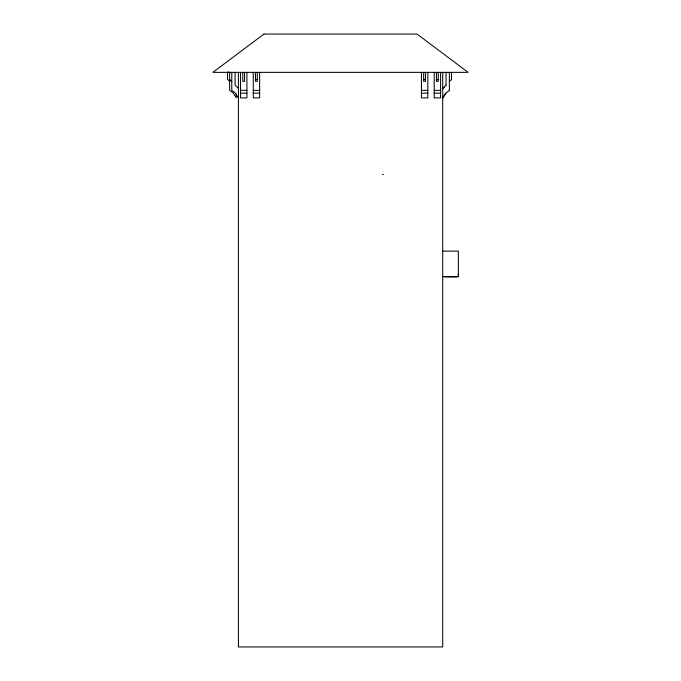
<?xml version="1.0" encoding="UTF-8"?>
<svg xmlns="http://www.w3.org/2000/svg" width="681" height="681" viewBox="0 0 681 681"><rect width="100%" height="100%" fill="white"/><g stroke="black" fill="none" stroke-linecap="round" stroke-linejoin="round"><path stroke-width="1.02" d="M442.718 97.894L445.825 93.152M442.718 98.013L445.825 93.271L449.366 90.352M446.038 85.125L442.718 88.428M449.366 81.465L451.494 79.566M442.718 88.309L444.242 87.262M446.038 72.475L451.494 72.475M255.494 79.566L257.282 79.566M423.667 79.566L425.455 79.566M436.436 79.566L438.223 79.566M240.546 90.352L246.931 90.352M253.264 90.352L259.648 90.352M421.437 90.352L427.821 90.352M434.206 90.352L440.59 90.352M240.546 93.152L246.931 93.152M253.264 93.152L259.648 93.152M421.437 93.152L427.821 93.152M434.206 93.152L440.59 93.152M382.271 174.481L383.335 174.481M442.718 251.119L458.347 251.119L458.347 276.656L442.718 276.656M444.693 276.852L457.283 276.852M238.418 88.309L235.09 85.125L235.09 72.356M229.642 79.566L231.77 81.354M229.642 81.192L227.514 79.405L227.514 72.195L229.642 72.195L229.642 90.19L233.183 92.999L236.29 97.732L236.29 93.901M238.418 97.894L235.311 93.152L231.77 90.352L231.77 72.356M458.347 273.949L458.347 276.656M451.494 72.356L451.494 79.677M449.366 72.475L449.366 90.462M446.038 72.356L446.038 85.244M442.718 72.356L442.718 646.95L238.418 646.95L238.418 72.356M440.59 72.356L440.59 97.894L434.206 97.894L434.206 72.356M438.223 72.356L438.223 81.354L436.436 81.354L436.436 72.356M427.821 72.356L427.821 97.894L421.437 97.894L421.437 72.356M425.455 72.356L425.455 81.354L423.667 81.354L423.667 72.356M259.648 72.356L259.648 97.894L253.264 97.894L253.264 72.356M257.282 72.356L257.282 81.354L255.494 81.354L255.494 72.356M246.931 72.356L246.931 97.894L240.546 97.894L240.546 72.356M244.564 72.356L244.564 81.354L242.776 81.354L242.776 72.356M263.956 34.05L212.881 72.356L468.119 72.356L417.044 34.05L263.956 34.05"/></g></svg>
